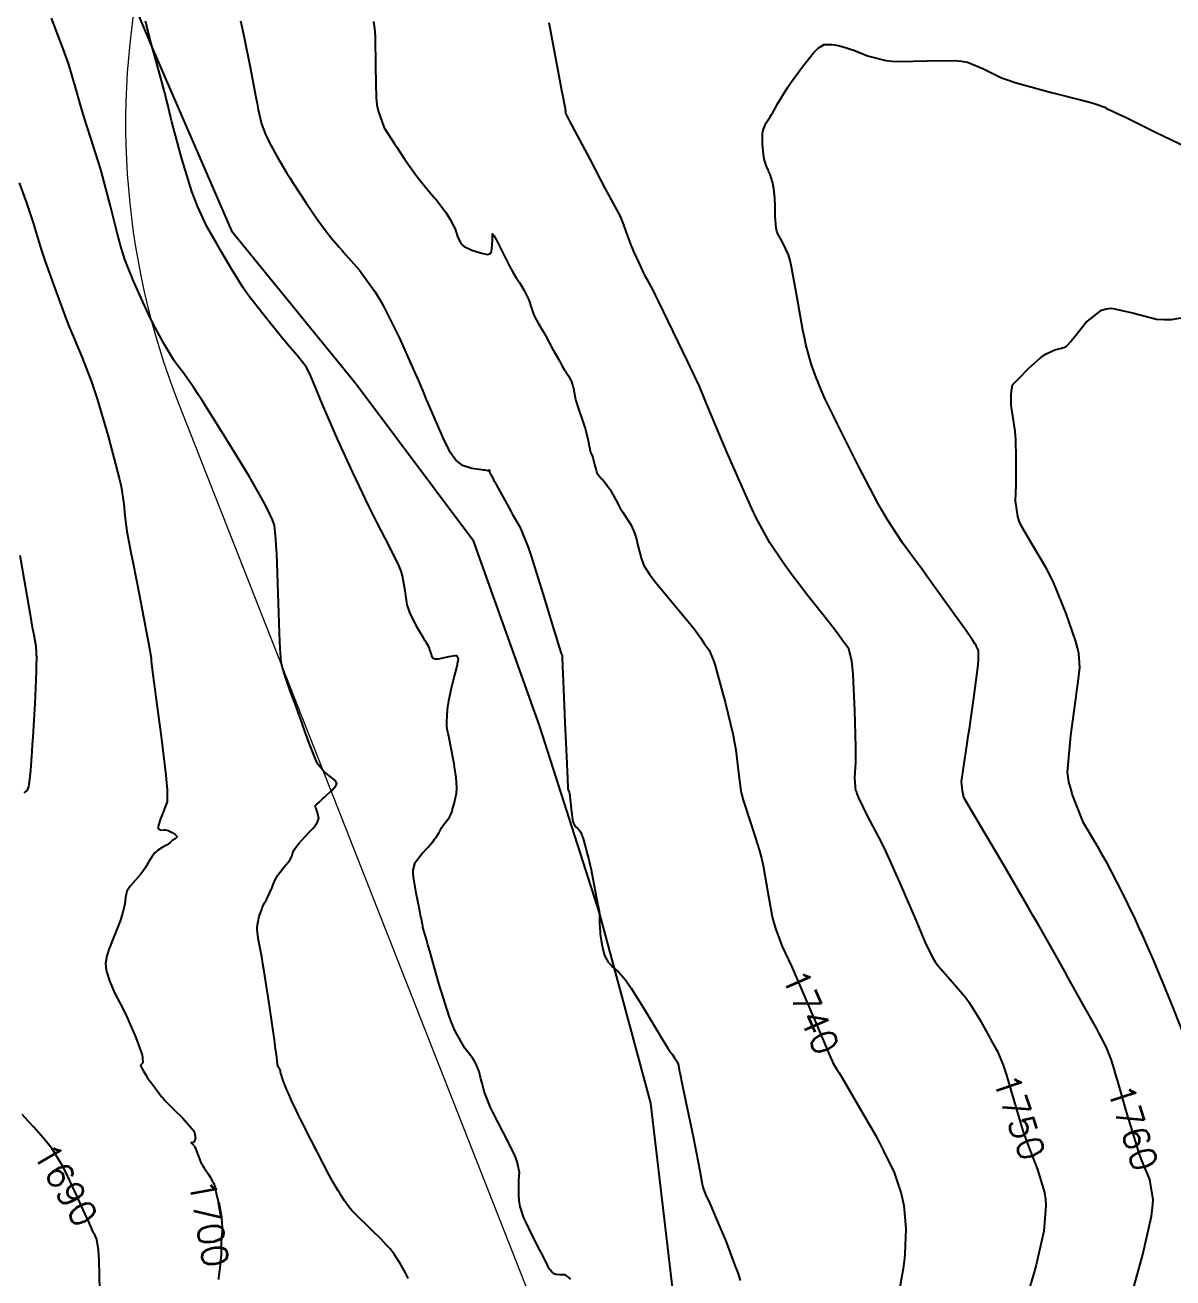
# Model space of a CAD drawing. Header units: metres. Extents: x 837477 to 838477, y 1189014 to 1191014.
# Drawn here: x 837641.2 to 837810.2, y 1189928.2 to 1190112.8 of the extents above; entities that cross this region are included whole.
import ezdxf

# ---------------------------------------------------------------- set-up
doc = ezdxf.new("R2010")
doc.units = ezdxf.units.M
doc.header["$LTSCALE"] = 0.3
doc.layers.add('COTAS 10', color=1, linetype='Continuous')
doc.layers.add('LINEA_DE_CEROS', color=61, linetype='Continuous')
doc.layers.add('Linea_Tendencia', color=51, linetype='Continuous', lineweight=20)
doc.styles.get("Standard").update_dxf_attribs({"font": 'simplex.shx'})

msp = doc.modelspace()

# ---------------------------------------------------------------- linework, layer by layer
at = {"layer": 'COTAS 10'}
for points, elevation in [([(837697.593, 1189928.177), (837697.385, 1189928.589), (837697.176, 1189928.994), (837696.42, 1189930.392), (837695.526, 1189931.755), (837695.23, 1189932.138), (837694.914, 1189932.524), (837694.381, 1189933.098), (837693.601, 1189933.937), (837692.215, 1189935.3), (837691.854, 1189935.654), (837691.502, 1189935.997), (837690.31, 1189937.151), (837689.297, 1189938.192), (837689.058, 1189938.464), (837688.836, 1189938.729), (837688.184, 1189939.627), (837687.621, 1189940.536), (837687.456, 1189940.807), (837687.286, 1189941.088), (837686.641, 1189942.173), (837685.727, 1189943.829), (837685.388, 1189944.47), (837685.012, 1189945.188), (837683.345, 1189948.441), (837681.734, 1189951.646), (837681.393, 1189952.334), (837681.097, 1189952.937), (837680.411, 1189954.396), (837680.054, 1189955.219), (837679.966, 1189955.42), (837679.883, 1189955.609), (837679.624, 1189956.197), (837679.417, 1189956.676), (837679.367, 1189956.796), (837679.32, 1189956.911), (837679.179, 1189957.283), (837679.065, 1189957.613), (837679.036, 1189957.701), (837679.007, 1189957.788), (837678.91, 1189958.09), (837678.831, 1189958.367), (837678.814, 1189958.438), (837678.798, 1189958.506), (837678.758, 1189958.731), (837678.722, 1189958.915), (837678.71, 1189958.958), (837678.697, 1189958.997), (837678.639, 1189959.107), (837678.572, 1189959.199), (837678.532, 1189959.253), (837678.457, 1189959.358), (837678.395, 1189959.484), (837678.383, 1189959.525), (837678.373, 1189959.569), (837678.356, 1189959.748), (837678.176, 1189961.135), (837678.063, 1189961.94), (837677.922, 1189962.927), (837677.187, 1189968.01), (837676.382, 1189973.36), (837676.197, 1189974.515), (837676.03, 1189975.528), (837675.563, 1189978.01), (837675.357, 1189979.494), (837675.353, 1189979.878), (837675.372, 1189980.251), (837675.635, 1189981.503), (837676.011, 1189982.523), (837676.102, 1189982.75), (837676.188, 1189982.952), (837676.447, 1189983.482), (837676.696, 1189983.94), (837676.774, 1189984.097), (837676.857, 1189984.267), (837677.188, 1189984.991), (837677.533, 1189985.771), (837677.713, 1189986.178), (837678.017, 1189986.867), (837678.395, 1189987.56), (837678.531, 1189987.764), (837678.679, 1189987.972), (837679.327, 1189988.769), (837679.943, 1189989.515), (837680.072, 1189989.691), (837680.183, 1189989.854), (837680.433, 1189990.336), (837680.571, 1189990.724), (837680.611, 1189990.828), (837680.653, 1189990.931), (837680.81, 1189991.292), (837681.151, 1189991.802), (837681.308, 1189991.998), (837681.492, 1189992.218), (837682.383, 1189993.215), (837683.257, 1189994.157), (837683.43, 1189994.343), (837683.574, 1189994.496), (837683.845, 1189994.78), (837683.954, 1189994.912), (837683.996, 1189994.969), (837684.043, 1189995.035), (837684.253, 1189995.348), (837684.397, 1189995.792), (837684.402, 1189995.941), (837684.392, 1189996.101), (837684.227, 1189996.771), (837684.014, 1189997.374), (837683.973, 1189997.492), (837683.939, 1189997.589), (837683.881, 1189997.761), (837683.965, 1189997.87), (837684.02, 1189997.926), (837684.089, 1189997.995), (837684.457, 1189998.337), (837685.013, 1189998.842), (837685.201, 1189999.012), (837685.404, 1189999.195), (837686.261, 1189999.966), (837686.291, 1190000), (837686.929, 1190000.727), (837687.014, 1190000.904), (837687.055, 1190001.066), (837686.84, 1190001.529), (837686.279, 1190001.953), (837686.102, 1190002.091), (837685.916, 1190002.238), (837685.163, 1190002.843), (837684.336, 1190003.882), (837684.102, 1190004.303), (837683.866, 1190004.782), (837682.996, 1190006.995), (837682.142, 1190009.459), (837681.916, 1190010.097), (837681.695, 1190010.715), (837680.934, 1190012.79), (837680.276, 1190014.559), (837680.12, 1190014.985), (837679.975, 1190015.384), (837679.545, 1190016.596), (837679.229, 1190017.587), (837679.155, 1190017.846), (837679.088, 1190018.099), (837678.897, 1190018.958), (837678.734, 1190021.006), (837678.684, 1190022.008), (837678.632, 1190023.2), (837678.428, 1190029.076), (837678.215, 1190034.934), (837678.157, 1190036.114), (837678.099, 1190037.102), (837677.895, 1190039.076), (837677.535, 1190040.037), (837677.379, 1190040.388), (837677.199, 1190040.775), (837676.344, 1190042.475), (837674.813, 1190045.188), (837674.206, 1190046.213), (837673.519, 1190047.356), (837670.379, 1190052.475), (837667.241, 1190057.456), (837666.556, 1190058.512), (837665.95, 1190059.428), (837664.426, 1190061.572), (837663.378, 1190062.981), (837663.071, 1190063.434), (837662.759, 1190063.915), (837661.572, 1190065.878), (837660.313, 1190068.204), (837659.955, 1190068.914), (837659.592, 1190069.652), (837658.247, 1190072.553), (837657.046, 1190075.304), (837656.774, 1190075.947), (837656.528, 1190076.538), (837655.861, 1190078.247), (837655.231, 1190080.286), (837655.008, 1190081.087), (837654.765, 1190081.99), (837653.715, 1190086.101), (837652.555, 1190090.541), (837652.242, 1190091.651), (837651.934, 1190092.71), (837650.851, 1190096.101), (837649.851, 1190099.136), (837649.595, 1190099.97), (837649.348, 1190100.801), (837648.528, 1190103.778), (837647.534, 1190107.112), (837647.176, 1190108.167), (837646.782, 1190109.28), (837645.062, 1190113.778)], 1710), ([(837721.543, 1189928.072), (837721.208, 1189928.341), (837720.893, 1189928.546), (837720.832, 1189928.587), (837720.782, 1189928.621), (837720.699, 1189928.684), (837720.691, 1189928.696), (837720.689, 1189928.698), (837720.687, 1189928.699), (837720.684, 1189928.698), (837720.679, 1189928.694), (837720.677, 1189928.693), (837720.537, 1189928.693), (837720.463, 1189928.692), (837720.371, 1189928.691), (837719.894, 1189928.685), (837719.357, 1189928.752), (837719.226, 1189928.797), (837719.103, 1189928.854), (837718.726, 1189929.156), (837718.445, 1189929.502), (837718.383, 1189929.587), (837718.328, 1189929.667), (837718.189, 1189929.918), (837718.074, 1189930.176), (837718.035, 1189930.26), (837717.992, 1189930.35), (837717.81, 1189930.724), (837717.561, 1189931.219), (837717.397, 1189931.541), (837717.208, 1189931.912), (837716.987, 1189932.344), (837715.92, 1189934.427), (837714.86, 1189936.606), (837714.644, 1189937.1), (837714.46, 1189937.546), (837714.075, 1189938.76), (837713.942, 1189939.672), (837713.917, 1189939.927), (837713.898, 1189940.183), (837713.871, 1189941.119), (837713.889, 1189942.097), (837713.898, 1189942.381), (837713.909, 1189942.669), (837713.962, 1189943.755), (837713.646, 1189945.336), (837713.424, 1189945.937), (837713.143, 1189946.608), (837711.644, 1189949.618), (837710.064, 1189952.659), (837709.733, 1189953.35), (837709.448, 1189953.974), (837708.802, 1189955.682), (837708.473, 1189956.917), (837708.387, 1189957.243), (837708.304, 1189957.562), (837708.024, 1189958.658), (837707.545, 1189959.826), (837707.337, 1189960.191), (837707.095, 1189960.573), (837705.948, 1189962.105), (837704.53, 1189964.568), (837704.118, 1189965.539), (837703.697, 1189966.634), (837702.105, 1189971.631), (837700.757, 1189976.381), (837700.489, 1189977.321), (837700.268, 1189978.098), (837699.853, 1189979.55), (837699.762, 1189979.871), (837699.746, 1189979.936), (837699.734, 1189979.99), (837699.723, 1189980.098), (837699.732, 1189980.137), (837699.733, 1189980.148), (837699.733, 1189980.159), (837699.727, 1189980.199), (837699.715, 1189980.248), (837699.711, 1189980.265), (837699.707, 1189980.283), (837699.69, 1189980.361), (837699.663, 1189980.493), (837699.653, 1189980.547), (837699.641, 1189980.607), (837699.587, 1189980.883), (837699.419, 1189981.697), (837699.235, 1189982.571), (837698.741, 1189984.911), (837698.357, 1189987.33), (837698.327, 1189987.854), (837698.33, 1189988.314), (837698.617, 1189989.451), (837699.206, 1189990.231), (837699.4, 1189990.466), (837699.607, 1189990.71), (837700.464, 1189991.66), (837701.293, 1189992.61), (837701.483, 1189992.853), (837701.655, 1189993.088), (837702.131, 1189993.867), (837702.484, 1189994.516), (837702.579, 1189994.67), (837702.672, 1189994.813), (837702.998, 1189995.236), (837703.295, 1189995.579), (837703.369, 1189995.672), (837703.441, 1189995.764), (837703.673, 1189996.087), (837703.918, 1189996.611), (837703.997, 1189996.829), (837704.082, 1189997.079), (837704.43, 1189998.246), (837704.697, 1189999.65), (837704.727, 1190000), (837704.731, 1190000.049), (837704.747, 1190000.453), (837704.66, 1190001.95), (837704.426, 1190003.532), (837704.35, 1190003.99), (837704.268, 1190004.456), (837703.933, 1190006.21), (837703.62, 1190007.747), (837703.553, 1190008.076), (837703.495, 1190008.364), (837703.354, 1190009.054), (837703.295, 1190009.623), (837703.288, 1190009.834), (837703.285, 1190010.069), (837703.309, 1190011.107), (837703.442, 1190012.444), (837703.508, 1190012.866), (837703.586, 1190013.31), (837703.975, 1190015.102), (837704.378, 1190016.748), (837704.543, 1190017.408), (837704.733, 1190018.144), (837704.847, 1190018.609), (837704.875, 1190018.745), (837704.902, 1190018.885), (837704.99, 1190019.416), (837704.811, 1190019.798), (837704.67, 1190019.844), (837704.49, 1190019.863), (837703.51, 1190019.713), (837702.463, 1190019.463), (837702.24, 1190019.419), (837702.046, 1190019.386), (837701.588, 1190019.357), (837701.36, 1190019.424), (837701.311, 1190019.452), (837701.268, 1190019.484), (837701.165, 1190019.633), (837701.084, 1190019.872), (837701.055, 1190019.96), (837701.024, 1190020.058), (837700.886, 1190020.494), (837700.745, 1190020.919), (837700.711, 1190021.01), (837700.679, 1190021.089), (837700.581, 1190021.282), (837700.265, 1190021.793), (837700.096, 1190022.073), (837699.891, 1190022.414), (837698.854, 1190024.149), (837697.822, 1190026.252), (837697.62, 1190026.826), (837697.454, 1190027.396), (837697.157, 1190029.423), (837696.767, 1190031.647), (837696.543, 1190032.342), (837696.267, 1190033.071), (837694.852, 1190035.989), (837692.959, 1190039.57), (837692.383, 1190040.716), (837691.785, 1190041.93), (837689.436, 1190046.876), (837687.234, 1190051.685), (837686.729, 1190052.814), (837686.269, 1190053.854), (837684.983, 1190056.876), (837684.098, 1190059.041), (837683.89, 1190059.54), (837683.699, 1190059.997), (837683.143, 1190061.285), (837682.585, 1190062.319), (837682.392, 1190062.615), (837682.182, 1190062.915), (837681.285, 1190064.035), (837679.976, 1190065.57), (837679.507, 1190066.132), (837678.991, 1190066.754), (837676.743, 1190069.493), (837674.404, 1190072.507), (837673.831, 1190073.301), (837673.291, 1190074.079), (837671.612, 1190076.743), (837670.159, 1190079.267), (837669.761, 1190079.956), (837669.365, 1190080.642), (837667.952, 1190083.082), (837666.535, 1190086.085), (837666.137, 1190087.124), (837665.736, 1190088.253), (837664.265, 1190093.082), (837663.04, 1190097.592), (837662.794, 1190098.52), (837662.588, 1190099.309), (837662.181, 1190100.998), (837661.912, 1190102.161), (837661.793, 1190102.617), (837661.655, 1190103.132), (837660.998, 1190105.476), (837660.196, 1190108.341), (837659.967, 1190109.183), (837659.735, 1190110.048), (837658.87, 1190113.347)], 1720), ([(837672.908, 1190113.365), (837673.144, 1190112.317), (837673.385, 1190111.196), (837674.298, 1190106.545), (837675.133, 1190102.152), (837675.325, 1190101.195), (837675.5, 1190100.351), (837675.99, 1190098.237), (837676.565, 1190096.661), (837676.794, 1190096.155), (837677.053, 1190095.619), (837678.237, 1190093.434), (837679.734, 1190090.942), (837680.19, 1190090.213), (837680.663, 1190089.467), (837682.521, 1190086.632), (837684.295, 1190084.043), (837684.715, 1190083.452), (837685.104, 1190082.916), (837686.255, 1190081.435), (837687.467, 1190080.019), (837687.896, 1190079.524), (837688.365, 1190078.984), (837690.395, 1190076.661), (837692.695, 1190073.537), (837693.334, 1190072.492), (837693.974, 1190071.369), (837696.296, 1190066.661), (837698.224, 1190062.328), (837698.617, 1190061.44), (837698.948, 1190060.687), (837699.635, 1190059.098), (837700.049, 1190058.096), (837700.209, 1190057.714), (837700.388, 1190057.287), (837701.2, 1190055.368), (837702.139, 1190053.219), (837702.399, 1190052.648), (837702.658, 1190052.087), (837703.597, 1190050.144), (837704.686, 1190048.596), (837705.041, 1190048.283), (837705.42, 1190048.021), (837706.981, 1190047.493), (837708.379, 1190047.319), (837708.655, 1190047.279), (837708.882, 1190047.244), (837709.303, 1190047.147), (837709.397, 1190047.11), (837709.419, 1190047.112), (837709.439, 1190047.12), (837709.495, 1190047.193), (837709.534, 1190047.242), (837709.542, 1190047.235), (837709.549, 1190047.219), (837709.567, 1190047.087), (837709.585, 1190046.917), (837709.592, 1190046.878), (837709.601, 1190046.841), (837709.639, 1190046.738), (837709.696, 1190046.637), (837709.717, 1190046.602), (837709.739, 1190046.564), (837709.836, 1190046.404), (837710.169, 1190045.808), (837710.34, 1190045.495), (837710.545, 1190045.119), (837711.569, 1190043.225), (837712.701, 1190041.153), (837712.975, 1190040.664), (837713.231, 1190040.211), (837714.01, 1190038.88), (837714.94, 1190036.706), (837715.29, 1190035.721), (837715.681, 1190034.57), (837717.43, 1190029.03), (837719.059, 1190023.674), (837719.374, 1190022.638), (837719.631, 1190021.797), (837720.067, 1190020.375), (837720.111, 1190020.246), (837720.119, 1190020.22), (837720.127, 1190020.199), (837720.142, 1190020.156), (837720.147, 1190020.141), (837720.149, 1190020.133), (837720.151, 1190020.117), (837720.154, 1190020.101), (837720.158, 1190020.091), (837720.168, 1190020.071), (837720.18, 1190020.051), (837720.184, 1190020.046), (837720.187, 1190020.041), (837720.203, 1190020.023), (837720.218, 1190020.006), (837720.222, 1190020.002), (837720.226, 1190019.997), (837720.239, 1190019.983), (837720.251, 1190019.97), (837720.254, 1190019.966), (837720.256, 1190019.963), (837720.264, 1190019.952), (837720.271, 1190019.929), (837720.273, 1190019.919), (837720.276, 1190019.907), (837720.285, 1190019.848), (837720.292, 1190019.784), (837720.292, 1190019.755), (837720.285, 1190019.714), (837720.339, 1190018.213), (837720.377, 1190017.279), (837720.425, 1190016.12), (837720.682, 1190010.062), (837720.943, 1190003.99), (837720.994, 1190002.822), (837721.035, 1190001.877), (837721.105, 1190000.318), (837721.121, 1190000.216), (837721.128, 1190000.189), (837721.136, 1190000.163), (837721.172, 1190000.075), (837721.209, 1190000), (837721.218, 1189999.982), (837721.232, 1189999.953), (837721.247, 1189999.923), (837721.304, 1189999.802), (837721.385, 1189999.337), (837721.415, 1189999.089), (837721.448, 1189998.79), (837721.595, 1189997.282), (837721.791, 1189995.767), (837721.855, 1189995.464), (837721.924, 1189995.211), (837722.208, 1189994.717), (837722.513, 1189994.495), (837722.594, 1189994.414), (837722.673, 1189994.323), (837722.95, 1189993.924), (837723.216, 1189993.36), (837723.288, 1189993.165), (837723.361, 1189992.954), (837723.618, 1189992.052), (837723.853, 1189991.137), (837723.91, 1189990.916), (837723.964, 1189990.711), (837724.133, 1189990.088), (837724.347, 1189989.173), (837724.43, 1189988.783), (837724.523, 1189988.334), (837724.945, 1189986.218), (837725.348, 1189984.161), (837725.43, 1189983.749), (837725.498, 1189983.406), (837725.636, 1189982.734), (837725.685, 1189982.401), (837725.697, 1189982.271), (837725.708, 1189982.125), (837725.744, 1189981.46), (837725.772, 1189980.739), (837725.778, 1189980.558), (837725.783, 1189980.385), (837725.796, 1189979.826), (837725.847, 1189979.138), (837725.877, 1189978.884), (837725.914, 1189978.602), (837726.101, 1189977.353), (837726.384, 1189976.089), (837726.481, 1189975.797), (837726.586, 1189975.53), (837727.031, 1189974.775), (837727.569, 1189974.193), (837727.732, 1189974.035), (837727.902, 1189973.879), (837728.568, 1189973.323), (837729.584, 1189972.137), (837729.975, 1189971.583), (837730.413, 1189970.931), (837732.391, 1189967.763), (837734.311, 1189964.579), (837734.712, 1189963.917), (837735.058, 1189963.352), (837735.837, 1189962.104), (837736.238, 1189961.502), (837736.346, 1189961.343), (837736.451, 1189961.187), (837736.819, 1189960.653), (837737.115, 1189960.203), (837737.176, 1189960.101), (837737.227, 1189960.009), (837737.335, 1189959.756), (837737.573, 1189958.641), (837737.706, 1189958.005), (837737.868, 1189957.227), (837738.698, 1189953.238), (837739.598, 1189948.832), (837739.805, 1189947.792), (837739.994, 1189946.83), (837740.524, 1189944.005), (837740.904, 1189942.062), (837740.999, 1189941.656), (837741.089, 1189941.307), (837741.377, 1189940.524), (837742.001, 1189939.208), (837742.303, 1189938.524), (837742.662, 1189937.701), (837744.426, 1189933.573), (837745.727, 1189930.1), (837746.146, 1189928.977), (837746.478, 1189927.859)], 1730), ([(837692.484, 1190113.311), (837692.623, 1190112.263), (837692.726, 1190111.143), (837692.787, 1190106.508), (837692.872, 1190102.048), (837692.989, 1190101.038), (837693.146, 1190100.125), (837694.053, 1190097.643), (837695.234, 1190095.801), (837695.564, 1190095.293), (837695.896, 1190094.785), (837697.108, 1190092.957), (837698.316, 1190091.225), (837698.645, 1190090.777), (837698.972, 1190090.344), (837700.135, 1190088.893), (837701.166, 1190087.668), (837701.41, 1190087.376), (837701.636, 1190087.105), (837702.303, 1190086.296), (837702.863, 1190085.555), (837703.022, 1190085.326), (837703.182, 1190085.088), (837703.774, 1190084.142), (837704.313, 1190083.121), (837704.44, 1190082.834), (837704.557, 1190082.546), (837704.898, 1190081.493), (837705.381, 1190080.558), (837705.588, 1190080.344), (837705.826, 1190080.15), (837706.948, 1190079.611), (837708.115, 1190079.263), (837708.381, 1190079.189), (837708.622, 1190079.125), (837709.288, 1190078.974), (837709.7, 1190079.122), (837709.781, 1190079.246), (837709.848, 1190079.406), (837709.971, 1190080.287), (837709.994, 1190081.235), (837709.998, 1190081.438), (837710, 1190081.615), (837710, 1190082.041), (837710.226, 1190081.777), (837710.371, 1190081.52), (837710.552, 1190081.182), (837711.504, 1190079.295), (837712.527, 1190077.265), (837712.752, 1190076.836), (837712.952, 1190076.466), (837713.465, 1190075.613), (837713.86, 1190075.028), (837713.986, 1190074.827), (837714.119, 1190074.609), (837714.659, 1190073.681), (837715.175, 1190072.67), (837715.293, 1190072.4), (837715.4, 1190072.134), (837715.698, 1190071.208), (837715.984, 1190070.32), (837716.084, 1190070.078), (837716.193, 1190069.837), (837716.663, 1190068.981), (837717.322, 1190067.871), (837717.551, 1190067.47), (837717.8, 1190067.03), (837718.866, 1190065.101), (837719.858, 1190063.297), (837720.059, 1190062.936), (837720.23, 1190062.633), (837720.581, 1190062.039), (837720.735, 1190061.816), (837720.781, 1190061.747), (837720.829, 1190061.676), (837721.012, 1190061.394), (837721.2, 1190061.083), (837721.251, 1190060.994), (837721.302, 1190060.903), (837721.479, 1190060.563), (837721.64, 1190060.208), (837721.68, 1190060.107), (837721.717, 1190060.005), (837721.836, 1190059.63), (837721.938, 1190059.215), (837721.965, 1190059.089), (837721.991, 1190058.957), (837722.081, 1190058.44), (837722.205, 1190057.833), (837722.252, 1190057.645), (837722.306, 1190057.448), (837722.546, 1190056.665), (837722.839, 1190055.783), (837722.926, 1190055.523), (837723.015, 1190055.257), (837723.356, 1190054.242), (837723.684, 1190053.189), (837723.765, 1190052.9), (837723.842, 1190052.612), (837724.085, 1190051.579), (837724.259, 1190050.731), (837724.293, 1190050.56), (837724.32, 1190050.416), (837724.368, 1190050.126), (837724.401, 1190049.985), (837724.419, 1190049.936), (837724.442, 1190049.882), (837724.557, 1190049.651), (837724.714, 1190049.247), (837724.763, 1190049.084), (837724.814, 1190048.899), (837725.02, 1190048.047), (837725.253, 1190047.19), (837725.322, 1190047.002), (837725.392, 1190046.835), (837725.66, 1190046.408), (837725.979, 1190046.066), (837726.082, 1190045.952), (837726.191, 1190045.83), (837726.636, 1190045.32), (837727.164, 1190044.6), (837727.325, 1190044.345), (837727.493, 1190044.067), (837728.154, 1190042.861), (837728.834, 1190041.609), (837729.015, 1190041.301), (837729.192, 1190041.01), (837729.802, 1190040.098), (837730.337, 1190039.259), (837730.465, 1190039.014), (837730.586, 1190038.763), (837730.953, 1190037.811), (837731.245, 1190036.836), (837731.319, 1190036.572), (837731.39, 1190036.31), (837731.619, 1190035.382), (837731.852, 1190034.49), (837731.926, 1190034.251), (837732.003, 1190034.015), (837732.312, 1190033.188), (837733.138, 1190031.882), (837733.54, 1190031.344), (837734.017, 1190030.728), (837736.369, 1190027.868), (837738.762, 1190024.996), (837739.264, 1190024.374), (837739.698, 1190023.827), (837740.688, 1190022.476), (837741.206, 1190021.678), (837741.342, 1190021.48), (837741.474, 1190021.291), (837741.924, 1190020.688), (837742.547, 1190019.189), (837742.788, 1190018.434), (837743.058, 1190017.532), (837744.284, 1190013.048), (837745.439, 1190008.202), (837745.665, 1190007.072), (837745.851, 1190006.034), (837746.185, 1190003.048), (837746.603, 1190000), (837746.709, 1189999.521), (837746.937, 1189998.629), (837748.103, 1189995.034), (837749.355, 1189991.134), (837749.638, 1189990.051), (837749.893, 1189988.966), (837750.585, 1189985.034), (837751.218, 1189981.414), (837751.436, 1189980.526), (837751.674, 1189979.687), (837752.536, 1189977.461), (837752.687, 1189977.069), (837754.05, 1189974.159), (837754.507, 1189973.136), (837755, 1189972.019), (837757.069, 1189967.201), (837758.92, 1189962.818), (837759.276, 1189961.975), (837759.564, 1189961.293), (837760.037, 1189960.169), (837760.066, 1189960.104), (837760.074, 1189960.088), (837760.081, 1189960.075), (837760.11, 1189960.037), (837760.698, 1189959.057), (837761.059, 1189958.45), (837761.506, 1189957.696), (837763.834, 1189953.761), (837766.409, 1189949.256), (837767.011, 1189948.142), (837767.565, 1189947.087), (837769.163, 1189943.761), (837770.207, 1189940.698), (837770.411, 1189939.809), (837770.579, 1189938.901), (837770.875, 1189935.473), (837770.742, 1189931.783), (837770.638, 1189930.71), (837770.505, 1189929.615), (837769.784, 1189925.473)], 1740), ([(837763.518, 1190000), (837763.386, 1190001.833), (837763.521, 1190004.239), (837763.529, 1190005.249), (837763.524, 1190006.408), (837763.398, 1190011.833), (837763.13, 1190017.116), (837763.035, 1190018.186), (837762.93, 1190019.085), (837762.477, 1190020.911), (837761.925, 1190021.675), (837761.758, 1190021.904), (837761.585, 1190022.14), (837760.911, 1190023.059), (837759.804, 1190024.508), (837759.358, 1190025.08), (837758.853, 1190025.725), (837756.523, 1190028.67), (837753.999, 1190031.959), (837753.37, 1190032.821), (837752.773, 1190033.662), (837750.868, 1190036.523), (837748.868, 1190040.208), (837748.21, 1190041.569), (837747.507, 1190043.078), (837744.591, 1190049.755), (837741.991, 1190055.936), (837741.488, 1190057.132), (837741.078, 1190058.104), (837740.378, 1190059.755), (837740.297, 1190059.938), (837740.277, 1190059.986), (837740.258, 1190060.032), (837740.199, 1190060.189), (837740.148, 1190060.325), (837740.133, 1190060.359), (837740.119, 1190060.391), (837740.067, 1190060.49), (837739.507, 1190061.636), (837739.172, 1190062.327), (837738.759, 1190063.181), (837736.621, 1190067.615), (837734.447, 1190072.094), (837734.013, 1190072.976), (837733.651, 1190073.703), (837732.948, 1190075.035), (837732.599, 1190075.642), (837732.461, 1190075.911), (837732.304, 1190076.224), (837731.587, 1190077.722), (837730.815, 1190079.436), (837730.624, 1190079.886), (837730.443, 1190080.326), (837729.87, 1190081.823), (837729.427, 1190083.057), (837729.328, 1190083.331), (837729.239, 1190083.575), (837729.002, 1190084.209), (837728.798, 1190084.678), (837728.73, 1190084.819), (837728.657, 1190084.964), (837728.351, 1190085.525), (837727.535, 1190087.031), (837727.141, 1190087.771), (837726.673, 1190088.652), (837724.377, 1190093.002), (837722.144, 1190097.249), (837721.717, 1190098.064), (837721.373, 1190098.723), (837720.819, 1190099.803), (837720.808, 1190099.863), (837720.805, 1190099.88), (837720.803, 1190099.896), (837720.796, 1190099.954), (837720.79, 1190100.009), (837720.789, 1190100.025), (837720.787, 1190100.04), (837720.781, 1190100.093), (837720.778, 1190100.142), (837720.778, 1190100.153), (837720.779, 1190100.164), (837720.786, 1190100.198), (837720.565, 1190101.43), (837720.422, 1190102.196), (837720.244, 1190103.147), (837719.307, 1190108.115), (837718.36, 1190113.109)], 1750), ([(837804.266, 1189926.194), (837805.777, 1189931.688), (837807.08, 1189937.341), (837807.237, 1189938.604), (837807.306, 1189939.735), (837806.816, 1189942.727), (837805.642, 1189945.56), (837805.278, 1189946.591), (837804.898, 1189947.729), (837803.387, 1189952.727), (837802.056, 1189957.381), (837801.79, 1189958.3), (837801.567, 1189959.061), (837801.134, 1189960.475), (837800.998, 1189960.814), (837800.945, 1189960.946), (837800.877, 1189961.112), (837800.802, 1189961.293), (837800.475, 1189962.075), (837799.712, 1189963.609), (837799.363, 1189964.264), (837798.954, 1189965.019), (837796.977, 1189968.577), (837794.818, 1189972.427), (837794.294, 1189973.365), (837793.802, 1189974.248), (837792.292, 1189976.977), (837790.431, 1189980.263), (837789.717, 1189981.498), (837788.918, 1189982.873), (837785.315, 1189989.014), (837781.882, 1189994.842), (837781.189, 1189996.021), (837780.608, 1189997.011), (837779.44, 1189999.014), (837779.218, 1190000), (837779.109, 1190001.298), (837779.44, 1190003.679), (837779.933, 1190006.965), (837780.088, 1190008.018), (837780.252, 1190009.133), (837780.914, 1190013.679), (837781.451, 1190017.762), (837781.537, 1190018.586), (837781.596, 1190019.277), (837781.58, 1190020.666), (837781.322, 1190021.233), (837781.227, 1190021.407), (837781.123, 1190021.587), (837780.666, 1190022.297), (837779.71, 1190023.651), (837779.292, 1190024.238), (837778.807, 1190024.917), (837776.501, 1190028.132), (837773.902, 1190031.736), (837773.232, 1190032.659), (837772.584, 1190033.55), (837770.423, 1190036.501), (837768.198, 1190039.898), (837767.509, 1190041.071), (837766.788, 1190042.345), (837763.922, 1190047.784), (837761.296, 1190053.027), (837760.726, 1190054.176), (837760.225, 1190055.195), (837758.982, 1190057.784), (837758.188, 1190059.619), (837757.969, 1190060.161), (837757.751, 1190060.719), (837756.965, 1190062.861), (837756.174, 1190065.72), (837755.951, 1190066.729), (837755.727, 1190067.833), (837754.908, 1190072.61), (837754.069, 1190077.148), (837753.833, 1190078.102), (837753.595, 1190078.924), (837752.724, 1190080.803), (837752.022, 1190082.01), (837751.892, 1190082.41), (837751.789, 1190082.838), (837751.647, 1190084.621), (837751.637, 1190086.433), (837751.618, 1190086.879), (837751.592, 1190087.301), (837751.436, 1190088.625), (837751.23, 1190089.66), (837751.172, 1190089.9), (837751.114, 1190090.12), (837750.901, 1190090.744), (837750.674, 1190091.268), (837750.607, 1190091.425), (837750.538, 1190091.587), (837750.273, 1190092.214), (837750.028, 1190093.078), (837749.972, 1190093.389), (837749.92, 1190093.732), (837749.775, 1190095.23), (837749.788, 1190096.745), (837749.836, 1190097.098), (837749.904, 1190097.422), (837750.311, 1190098.353), (837750.908, 1190099.258), (837751.096, 1190099.567), (837751.293, 1190099.9), (837752.087, 1190101.312), (837753.153, 1190103.079), (837753.522, 1190103.636), (837753.923, 1190104.223), (837755.64, 1190106.586), (837757.303, 1190108.651), (837757.671, 1190109.049), (837757.998, 1190109.372), (837758.842, 1190109.914), (837759.524, 1190109.918), (837759.749, 1190109.901), (837759.99, 1190109.877), (837760.99, 1190109.729), (837762.312, 1190109.381), (837762.756, 1190109.232), (837763.234, 1190109.059), (837765.241, 1190108.244), (837767.945, 1190107.539), (837768.863, 1190107.436), (837769.854, 1190107.374), (837774.042, 1190107.482), (837778.154, 1190107.53), (837779.097, 1190107.429), (837779.955, 1190107.278), (837782.345, 1190106.323), (837784.996, 1190105.007), (837786.018, 1190104.629), (837787.164, 1190104.246), (837792.345, 1190102.813), (837797.199, 1190101.592), (837798.14, 1190101.342), (837798.905, 1190101.13), (837800.214, 1190100.682), (837800.445, 1190100.489), (837800.532, 1190100.438), (837800.628, 1190100.388), (837801.058, 1190100.214), (837802.387, 1190099.608), (837803.05, 1190099.285), (837803.842, 1190098.894), (837807.769, 1190096.925), (837812.07, 1190094.9)], 1760), ([(837640.29, 1190089.547), (837641.346, 1190086.577), (837642.244, 1190083.923), (837642.438, 1190083.326), (837642.609, 1190082.789), (837643.025, 1190081.346), (837643.574, 1190079.561), (837643.827, 1190078.808), (837644.125, 1190077.943), (837645.565, 1190073.886), (837647.22, 1190069.439), (837647.652, 1190068.329), (837648.073, 1190067.271), (837649.5, 1190063.886), (837650.922, 1190060.244), (837651.34, 1190059.024), (837651.768, 1190057.713), (837653.403, 1190052.212), (837654.794, 1190046.967), (837655.069, 1190045.817), (837655.296, 1190044.799), (837655.72, 1190042.212), (837655.856, 1190040.548), (837655.903, 1190040.112), (837655.953, 1190039.686), (837656.167, 1190038.236), (837656.606, 1190035.862), (837656.799, 1190034.854), (837657.022, 1190033.693), (837658.086, 1190028.236), (837659.101, 1190023.019), (837659.294, 1190022.011), (837659.448, 1190021.191), (837659.689, 1190019.806), (837659.707, 1190019.472), (837659.721, 1190019.315), (837659.74, 1190019.13), (837659.839, 1190018.227), (837660.122, 1190015.996), (837660.255, 1190014.972), (837660.413, 1190013.773), (837661.182, 1190007.976), (837661.883, 1190002.28), (837661.997, 1190001.143), (837662.077, 1190000.198), (837662.077, 1190000), (837662.076, 1189998.374), (837661.788, 1189997.641), (837661.686, 1189997.382), (837661.574, 1189997.099), (837661.091, 1189995.877), (837660.756, 1189994.782), (837660.738, 1189994.58), (837660.752, 1189994.422), (837661.073, 1189994.214), (837661.574, 1189994.248), (837661.702, 1189994.242), (837661.826, 1189994.228), (837662.233, 1189994.125), (837662.618, 1189993.95), (837662.727, 1189993.891), (837662.837, 1189993.828), (837663.245, 1189993.564), (837663.5, 1189993.289), (837663.515, 1189993.219), (837663.505, 1189993.151), (837663.266, 1189992.926), (837662.91, 1189992.717), (837662.827, 1189992.658), (837662.75, 1189992.599), (837662.527, 1189992.384), (837662.236, 1189992.137), (837662.116, 1189992.057), (837661.98, 1189991.973), (837661.344, 1189991.628), (837660.659, 1189991.192), (837660.491, 1189991.051), (837660.332, 1189990.901), (837659.839, 1189990.282), (837659.43, 1189989.628), (837659.324, 1189989.456), (837659.221, 1189989.287), (837658.879, 1189988.708), (837658.457, 1189988.078), (837658.304, 1189987.877), (837658.137, 1189987.665), (837657.402, 1189986.805), (837656.703, 1189985.988), (837656.557, 1189985.803), (837656.433, 1189985.636), (837656.157, 1189985.185), (837656.022, 1189984.696), (837655.986, 1189984.506), (837655.95, 1189984.291), (837655.827, 1189983.319), (837655.526, 1189981.931), (837655.379, 1189981.455), (837655.204, 1189980.939), (837654.341, 1189978.746), (837653.502, 1189976.608), (837653.343, 1189976.127), (837653.215, 1189975.695), (837653.016, 1189974.534), (837653.105, 1189973.634), (837653.159, 1189973.365), (837653.226, 1189973.088), (837653.571, 1189972.016), (837654.067, 1189970.834), (837654.228, 1189970.487), (837654.4, 1189970.131), (837655.11, 1189968.773), (837655.942, 1189967.127), (837656.192, 1189966.588), (837656.45, 1189966.014), (837657.45, 1189963.644), (837658.25, 1189961.493), (837658.382, 1189961.057), (837658.475, 1189960.691), (837658.488, 1189959.947), (837658.292, 1189959.709), (837658.253, 1189959.663), (837658.221, 1189959.624), (837658.162, 1189959.555), (837658.22, 1189959.414), (837658.261, 1189959.33), (837658.314, 1189959.226), (837658.596, 1189958.691), (837658.975, 1189958.04), (837659.089, 1189957.864), (837659.207, 1189957.689), (837659.664, 1189957.071), (837660.132, 1189956.47), (837660.257, 1189956.305), (837660.38, 1189956.142), (837660.806, 1189955.559), (837661.21, 1189955.018), (837661.319, 1189954.882), (837661.426, 1189954.751), (837661.803, 1189954.327), (837662.424, 1189953.698), (837662.686, 1189953.438), (837662.986, 1189953.14), (837664.395, 1189951.756), (837665.693, 1189950.32), (837665.923, 1189949.99), (837666.097, 1189949.689), (837666.26, 1189948.847), (837666.057, 1189948.346), (837666.001, 1189948.26), (837665.944, 1189948.198), (837665.738, 1189948.164), (837665.624, 1189948.203), (837665.625, 1189948.187), (837665.64, 1189948.16), (837665.812, 1189947.962), (837666.04, 1189947.707), (837666.09, 1189947.642), (837666.135, 1189947.581), (837666.251, 1189947.383), (837666.373, 1189947.068), (837666.394, 1189947.011), (837666.421, 1189946.934), (837666.476, 1189946.779), (837666.727, 1189946.048), (837667.034, 1189945.265), (837667.125, 1189945.077), (837667.218, 1189944.901), (837667.573, 1189944.371), (837667.933, 1189943.891), (837668.029, 1189943.747), (837668.123, 1189943.597), (837668.45, 1189943.018), (837668.725, 1189942.496), (837668.786, 1189942.383), (837668.842, 1189942.284), (837668.991, 1189942.038), (837669.08, 1189941.877), (837669.097, 1189941.831), (837669.112, 1189941.784), (837669.138, 1189941.607), (837669.215, 1189941.17), (837669.261, 1189940.96), (837669.318, 1189940.71), (837669.611, 1189939.483), (837669.914, 1189938.117), (837669.977, 1189937.78), (837670.03, 1189937.46), (837670.146, 1189936.452), (837670.173, 1189935.571), (837670.172, 1189935.331), (837670.166, 1189935.093), (837670.109, 1189934.249), (837670.051, 1189933.488), (837670.044, 1189933.303), (837670.04, 1189933.129), (837670.061, 1189932.592), (837670.053, 1189931.871), (837670.031, 1189931.581), (837670.001, 1189931.252), (837669.824, 1189929.737), (837669.652, 1189928.293), (837669.625, 1189928.009)], 1700), ([(837811.537, 1189964.828), (837810.018, 1189968.662), (837809.581, 1189969.742), (837809.138, 1189970.83), (837807.477, 1189974.828), (837805.698, 1189978.894), (837805.18, 1189980.025), (837804.651, 1189981.158), (837802.649, 1189985.271), (837800.532, 1189989.316), (837799.931, 1189990.406), (837799.323, 1189991.484), (837797.075, 1189995.271), (837795.396, 1189999.497), (837795.303, 1190000), (837794.878, 1190001.288), (837794.702, 1190002.722), (837795.21, 1190008.135), (837795.919, 1190013.544), (837796.072, 1190014.702), (837796.207, 1190015.713), (837796.539, 1190018.135), (837796.36, 1190020.249), (837796.172, 1190021.065), (837795.924, 1190021.981), (837794.529, 1190026.124), (837792.683, 1190030.576), (837792.15, 1190031.687), (837791.609, 1190032.744), (837789.575, 1190036.124), (837787.912, 1190038.981), (837787.605, 1190039.708), (837787.364, 1190040.408), (837787.045, 1190042.707), (837787.131, 1190044.969), (837787.146, 1190045.646), (837787.157, 1190046.344), (837787.162, 1190049.046), (837787.08, 1190051.669), (837787.035, 1190052.318), (837786.981, 1190052.932), (837786.708, 1190054.869), (837786.459, 1190056.452), (837786.422, 1190056.843), (837786.397, 1190057.213), (837786.42, 1190058.379), (837786.517, 1190059.221), (837786.539, 1190059.387), (837786.56, 1190059.524), (837786.617, 1190059.776), (837787.012, 1190060.189), (837787.246, 1190060.427), (837787.533, 1190060.719), (837789.02, 1190062.224), (837790.727, 1190063.77), (837791.153, 1190064.09), (837791.558, 1190064.362), (837792.853, 1190064.95), (837793.801, 1190065.184), (837793.987, 1190065.232), (837794.141, 1190065.272), (837794.42, 1190065.359), (837794.498, 1190065.415), (837794.525, 1190065.436), (837794.554, 1190065.459), (837794.677, 1190065.564), (837795.182, 1190066.161), (837795.452, 1190066.495), (837795.779, 1190066.902), (837797.426, 1190068.982), (837799.701, 1190070.754), (837800.423, 1190070.967), (837801.184, 1190071.059), (837804.265, 1190070.389), (837807.831, 1190069.465), (837808.898, 1190069.397), (837809.999, 1190069.411), (837814.265, 1190070.139)], 1770), ([(837641.03, 1189999.694), (837641.429, 1190000), (837641.537, 1190000.083), (837641.711, 1190000.621), (837641.761, 1190000.908), (837641.811, 1190001.254), (837641.994, 1190003.002), (837642.205, 1190005.815), (837642.271, 1190006.833), (837642.342, 1190007.954), (837642.626, 1190012.866), (837642.836, 1190017.553), (837642.859, 1190018.532), (837642.867, 1190019.373), (837642.772, 1190021.262), (837642.422, 1190023.179), (837642.271, 1190024.038), (837642.095, 1190025.039), (837641.262, 1190029.84), (837640.435, 1190034.634)], 1690), ([(837763.56, 1190000), (837763.687, 1189999.559), (837763.906, 1189998.95), (837765.149, 1189996.405), (837766.867, 1189993.159), (837767.384, 1189992.108), (837767.921, 1189990.99), (837770.01, 1189986.405), (837771.938, 1189981.974), (837772.374, 1189980.954), (837772.766, 1189980.024), (837773.826, 1189977.412), (837774.851, 1189975.376), (837775.221, 1189974.81), (837775.628, 1189974.242), (837777.412, 1189972.181), (837779.301, 1189970.044), (837779.776, 1189969.429), (837780.229, 1189968.804), (837781.691, 1189966.46), (837782.902, 1189964.263), (837783.198, 1189963.729), (837783.475, 1189963.228), (837784.066, 1189962.171), (837784.334, 1189961.691), (837785.175, 1189959.74), (837785.442, 1189958.978), (837785.724, 1189958.12), (837786.864, 1189954.222), (837788.143, 1189949.935), (837788.511, 1189948.833), (837788.887, 1189947.767), (837790.295, 1189944.222), (837791.315, 1189940.816), (837791.446, 1189939.837), (837791.512, 1189938.844), (837791.2, 1189935.127), (837790.352, 1189931.272), (837790.079, 1189930.191), (837789.79, 1189929.104), (837788.607, 1189925.127)], 1750), ([(837652.192, 1189926.517), (837652.074, 1189930.757), (837652.025, 1189931.626), (837651.968, 1189932.363), (837651.704, 1189933.919), (837651.407, 1189934.578), (837651.329, 1189934.748), (837651.255, 1189934.912), (837651.002, 1189935.462), (837650.487, 1189936.592), (837650.246, 1189937.122), (837649.963, 1189937.748), (837648.584, 1189940.792), (837647.047, 1189944.01), (837646.663, 1189944.745), (837646.297, 1189945.411), (837645.126, 1189947.254), (837644.072, 1189948.598), (837643.78, 1189948.951), (837643.488, 1189949.296), (837642.432, 1189950.47), (837641.662, 1189951.311), (837641.172, 1189951.846), (837640.751, 1189952.318)], 1690)]:
    msp.add_lwpolyline(points, dxfattribs=dict(at, elevation=elevation))
at = {"layer": 'LINEA_DE_CEROS'}
msp.add_lwpolyline([(837822.087, 1190199.683), (837794.787, 1190209.464), (837765.815, 1190210.89), (837737.105, 1190214.98), (837708.512, 1190210.135), (837679.945, 1190205.145), (837654.786, 1190190.722), (837642.999, 1190164.226), (837648.79, 1190135.81), (837659.999, 1190109.064), (837671.564, 1190082.47), (837689.889, 1190059.991), (837707.12, 1190036.927), (837716.89, 1190009.622), (837725.715, 1189981.998), (837733.283, 1189954.003), (837736.655, 1189925.199)], dxfattribs=at)
at = {"layer": 'Linea_Tendencia', "elevation": 1705.277}
msp.add_lwpolyline([(838041.852, 1190952.651), (838161.325, 1190600.98, -0.1489294), (838162.085, 1190577.097), (838092.197, 1190318.419), (838090.052, 1190310.478, 0.0884495), (838087.814, 1190284.95), (838097.391, 1190177.634, -0.5984124), (837989.861, 1190106.984), (837822.862, 1190197.61, 0.7000047), (837663.814, 1190056.912), (837745.081, 1189850.404, -0.1097979), (837752.709, 1189801.964), (837723.495, 1189335.311)], format="xyb", dxfattribs=at)

# ---------------------------------------------------------------- texts
at = {"layer": 'COTAS 10', "char_height": 3.8, "attachment_point": 7}
for s, insert, rotation in [('1740', (837752.547, 1189972.669, 1740), 293.50107), ('1750', (837783.679, 1189957.492, 1750), 289.1463), ('1760', (837800.536, 1189956.044, 1760), 287.83408), ('1690', (837642.198, 1189946.632, 1690), 300.33295), ('1700', (837665.265, 1189942.41, 1700), 279.8838)]:
    msp.add_mtext(s, dxfattribs=dict(at, insert=insert, rotation=rotation))

doc.saveas('drawing.dxf')
